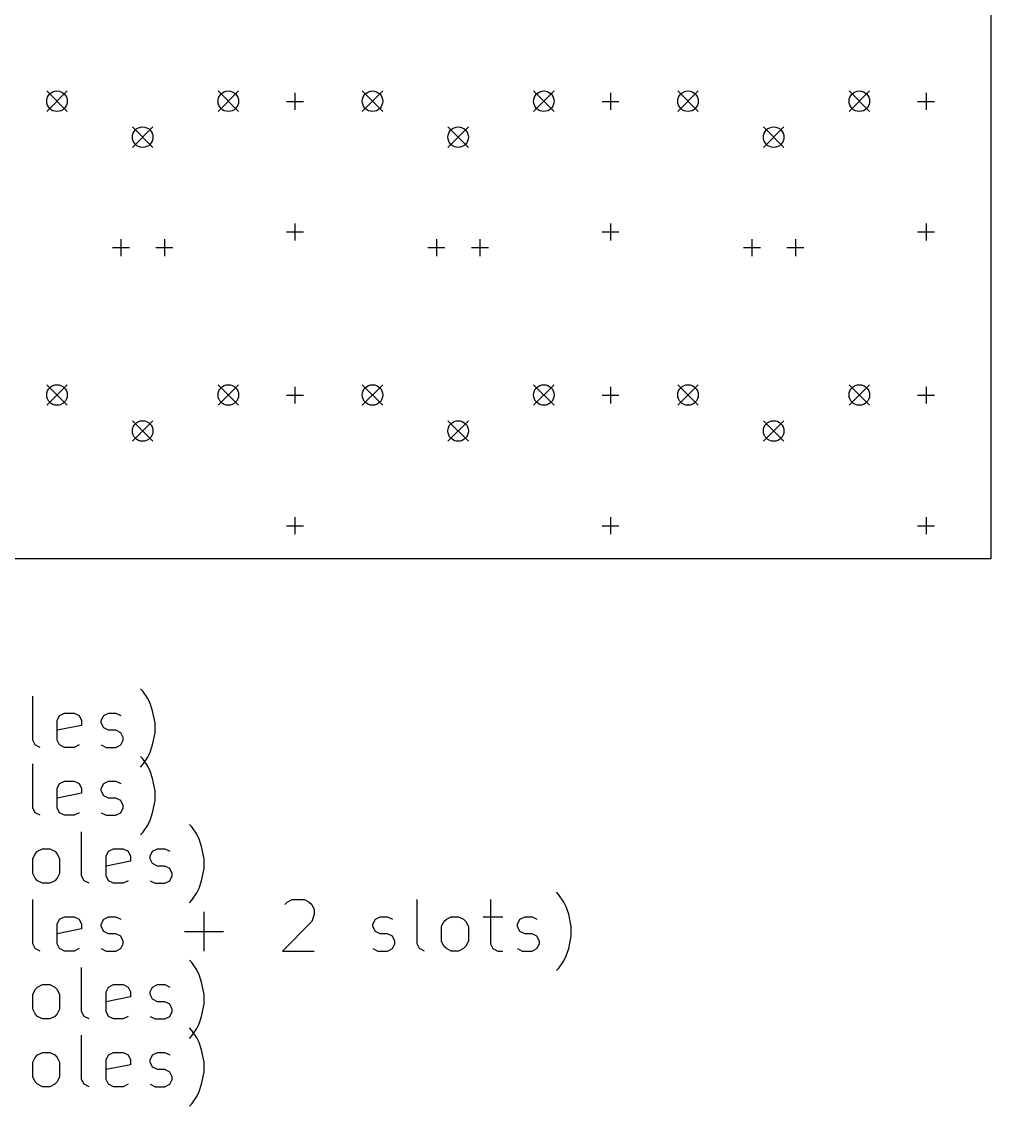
# Model space of a CAD drawing. Extents: x 19 to 135, y -149 to -23.
# Drawn here: x 78 to 134.6, y -149.4 to -86.2 of the extents above; entities that cross this region are included whole.
import ezdxf

# ---------------------------------------------------------------- set-up
doc = ezdxf.new("R2010")
doc.units = 0
doc.header["$MEASUREMENT"] = 0
doc.layers.add('BLACK', color=7, linetype='CONTINUOUS')

msp = doc.modelspace()

# ---------------------------------------------------------------- linework, layer by layer
at = {"layer": 'Black'}
for p, q in [((134.62, -117.475), (134.62, -22.86)), ((79.49, -90.195), (80.69, -91.395)), ((80.69, -90.195), (79.49, -91.395)), ((89.49, -90.195), (90.69, -91.395)), ((90.69, -90.195), (89.49, -91.395)), ((93.98, -90.3097), (93.98, -91.3003)), ((97.905, -90.195), (99.105, -91.395)), ((99.105, -90.195), (97.905, -91.395)), ((107.905, -90.195), (109.105, -91.395)), ((109.105, -90.195), (107.905, -91.395)), ((112.395, -90.3097), (112.395, -91.3003)), ((116.32, -90.195), (117.52, -91.395)), ((117.52, -90.195), (116.32, -91.395)), ((126.32, -90.195), (127.52, -91.395)), ((127.52, -90.195), (126.32, -91.395)), ((130.81, -90.3097), (130.81, -91.3003)), ((93.4847, -90.805), (94.4753, -90.805)), ((111.9, -90.805), (112.89, -90.805)), ((130.315, -90.805), (131.305, -90.805)), ((84.49, -92.295), (85.69, -93.495)), ((85.69, -92.295), (84.49, -93.495)), ((102.905, -92.295), (104.105, -93.495)), ((104.105, -92.295), (102.905, -93.495)), ((121.32, -92.295), (122.52, -93.495)), ((122.52, -92.295), (121.32, -93.495)), ((93.98, -97.9297), (93.98, -98.9203)), ((112.395, -97.9297), (112.395, -98.9203)), ((130.81, -97.9297), (130.81, -98.9203)), ((93.4847, -98.425), (94.4753, -98.425)), ((111.9, -98.425), (112.89, -98.425)), ((130.315, -98.425), (131.305, -98.425)), ((83.3247, -99.34), (84.3153, -99.34)), ((83.82, -98.8447), (83.82, -99.8353)), ((85.8647, -99.34), (86.8553, -99.34)), ((86.36, -98.8447), (86.36, -99.8353)), ((101.74, -99.34), (102.73, -99.34)), ((102.235, -98.8447), (102.235, -99.8353)), ((104.28, -99.34), (105.27, -99.34)), ((104.775, -98.8447), (104.775, -99.8353)), ((120.155, -99.34), (121.145, -99.34)), ((120.65, -98.8447), (120.65, -99.8353)), ((122.695, -99.34), (123.685, -99.34)), ((123.19, -98.8447), (123.19, -99.8353)), ((79.49, -107.34), (80.69, -108.54)), ((80.69, -107.34), (79.49, -108.54)), ((89.49, -107.34), (90.69, -108.54)), ((90.69, -107.34), (89.49, -108.54)), ((93.98, -107.455), (93.98, -108.445)), ((97.905, -107.34), (99.105, -108.54)), ((99.105, -107.34), (97.905, -108.54)), ((107.905, -107.34), (109.105, -108.54)), ((109.105, -107.34), (107.905, -108.54)), ((112.395, -107.455), (112.395, -108.445)), ((116.32, -107.34), (117.52, -108.54)), ((117.52, -107.34), (116.32, -108.54)), ((126.32, -107.34), (127.52, -108.54)), ((127.52, -107.34), (126.32, -108.54)), ((130.81, -107.455), (130.81, -108.445)), ((93.4847, -107.95), (94.4753, -107.95)), ((111.9, -107.95), (112.89, -107.95)), ((130.315, -107.95), (131.305, -107.95)), ((84.49, -109.44), (85.69, -110.64)), ((85.69, -109.44), (84.49, -110.64)), ((102.905, -109.44), (104.105, -110.64)), ((104.105, -109.44), (102.905, -110.64)), ((121.32, -109.44), (122.52, -110.64)), ((122.52, -109.44), (121.32, -110.64)), ((93.98, -115.075), (93.98, -116.065)), ((112.395, -115.075), (112.395, -116.065)), ((130.81, -115.075), (130.81, -116.065)), ((93.4847, -115.57), (94.4753, -115.57)), ((111.9, -115.57), (112.89, -115.57)), ((130.315, -115.57), (131.305, -115.57)), ((20.32, -117.475), (134.62, -117.475)), ((85.1021, -125.221), (84.9593, -125.079)), ((85.3879, -125.65), (85.1021, -125.221)), ((78.6736, -128.079), (78.6736, -125.507)), ((85.5307, -125.936), (85.3879, -125.65)), ((85.6736, -126.364), (85.5307, -125.936)), ((80.245, -126.65), (80.5307, -126.507)), ((80.5307, -126.507), (81.1021, -126.507)), ((81.1021, -126.507), (81.3879, -126.65)), ((82.8164, -126.65), (83.1021, -126.507)), ((83.1021, -126.507), (83.5307, -126.507)), ((83.5307, -126.507), (83.8164, -126.65)), ((85.8164, -127.079), (85.6736, -126.364)), ((80.1021, -126.936), (80.245, -126.65)), ((80.1021, -128.079), (80.1021, -126.936)), ((81.5307, -127.221), (80.1021, -127.507)), ((81.3879, -126.65), (81.5307, -126.936)), ((81.5307, -126.936), (81.5307, -127.221)), ((82.6736, -126.936), (82.8164, -126.65)), ((82.6736, -127.079), (82.6736, -126.936)), ((82.8164, -127.364), (82.6736, -127.079)), ((85.8164, -127.65), (85.8164, -127.079)), ((83.1021, -127.507), (82.8164, -127.364)), ((83.5307, -127.507), (83.1021, -127.507)), ((83.8164, -127.65), (83.5307, -127.507)), ((83.9593, -127.936), (83.8164, -127.65)), ((85.6736, -128.364), (85.8164, -127.65)), ((78.8164, -128.364), (78.6736, -128.079)), ((79.1021, -128.507), (78.8164, -128.364)), ((80.245, -128.364), (80.1021, -128.079)), ((80.5307, -128.507), (80.245, -128.364)), ((81.3879, -128.364), (81.1021, -128.507)), ((82.6736, -128.364), (82.9593, -128.507)), ((83.5307, -128.507), (83.8164, -128.364)), ((83.8164, -128.364), (83.9593, -128.079)), ((83.9593, -128.079), (83.9593, -127.936)), ((85.5307, -128.793), (85.6736, -128.364)), ((81.1021, -128.507), (80.5307, -128.507)), ((82.9593, -128.507), (83.5307, -128.507)), ((85.1021, -129.181), (84.9593, -129.039)), ((85.1021, -129.507), (85.3879, -129.079)), ((85.3879, -129.079), (85.5307, -128.793)), ((78.6736, -132.039), (78.6736, -129.467)), ((84.9593, -129.65), (85.1021, -129.507)), ((85.3879, -129.61), (85.1021, -129.181)), ((85.5307, -129.896), (85.3879, -129.61)), ((85.6736, -130.324), (85.5307, -129.896)), ((85.8164, -131.039), (85.6736, -130.324)), ((80.1021, -130.896), (80.245, -130.61)), ((80.1021, -132.039), (80.1021, -130.896)), ((80.245, -130.61), (80.5307, -130.467)), ((80.5307, -130.467), (81.1021, -130.467)), ((81.1021, -130.467), (81.3879, -130.61)), ((81.3879, -130.61), (81.5307, -130.896)), ((81.5307, -130.896), (81.5307, -131.181)), ((82.6736, -130.896), (82.8164, -130.61)), ((82.6736, -131.039), (82.6736, -130.896)), ((82.8164, -130.61), (83.1021, -130.467)), ((83.1021, -130.467), (83.5307, -130.467)), ((83.5307, -130.467), (83.8164, -130.61)), ((81.5307, -131.181), (80.1021, -131.467)), ((82.8164, -131.324), (82.6736, -131.039)), ((83.1021, -131.467), (82.8164, -131.324)), ((83.5307, -131.467), (83.1021, -131.467)), ((83.8164, -131.61), (83.5307, -131.467)), ((83.9593, -131.896), (83.8164, -131.61)), ((85.6736, -132.324), (85.8164, -131.61)), ((85.8164, -131.61), (85.8164, -131.039)), ((78.8164, -132.324), (78.6736, -132.039)), ((80.245, -132.324), (80.1021, -132.039)), ((83.8164, -132.324), (83.9593, -132.039)), ((83.9593, -132.039), (83.9593, -131.896)), ((79.1021, -132.467), (78.8164, -132.324)), ((80.5307, -132.467), (80.245, -132.324)), ((81.1021, -132.467), (80.5307, -132.467)), ((81.3879, -132.324), (81.1021, -132.467)), ((82.6736, -132.324), (82.9593, -132.467)), ((82.9593, -132.467), (83.5307, -132.467)), ((83.5307, -132.467), (83.8164, -132.324)), ((85.3879, -133.039), (85.5307, -132.753)), ((85.5307, -132.753), (85.6736, -132.324)), ((81.5307, -135.999), (81.5307, -133.427)), ((84.9593, -133.61), (85.1021, -133.467)), ((85.1021, -133.467), (85.3879, -133.039)), ((87.9593, -133.141), (87.8164, -132.999)), ((88.245, -133.57), (87.9593, -133.141)), ((88.3879, -133.856), (88.245, -133.57)), ((88.5307, -134.284), (88.3879, -133.856)), ((78.6736, -134.999), (78.8164, -134.713)), ((78.8164, -134.713), (78.9593, -134.57)), ((78.9593, -134.57), (79.245, -134.427)), ((79.245, -134.427), (79.6736, -134.427)), ((79.6736, -134.427), (79.9593, -134.57)), ((79.9593, -134.57), (80.1021, -134.713)), ((80.1021, -134.713), (80.245, -134.999)), ((82.9593, -134.856), (83.1021, -134.57)), ((83.1021, -134.57), (83.3879, -134.427)), ((83.3879, -134.427), (83.9593, -134.427)), ((83.9593, -134.427), (84.245, -134.57)), ((84.245, -134.57), (84.3879, -134.856)), ((85.5307, -134.856), (85.6736, -134.57)), ((85.6736, -134.57), (85.9593, -134.427)), ((85.9593, -134.427), (86.3879, -134.427)), ((86.3879, -134.427), (86.6736, -134.57)), ((88.6736, -134.999), (88.5307, -134.284)), ((78.6736, -135.856), (78.6736, -134.999)), ((80.245, -134.999), (80.245, -135.856)), ((82.9593, -135.999), (82.9593, -134.856)), ((84.3879, -135.141), (82.9593, -135.427)), ((84.3879, -134.856), (84.3879, -135.141)), ((85.5307, -134.999), (85.5307, -134.856)), ((85.6736, -135.284), (85.5307, -134.999)), ((85.9593, -135.427), (85.6736, -135.284)), ((86.3879, -135.427), (85.9593, -135.427)), ((86.6736, -135.57), (86.3879, -135.427)), ((88.6736, -135.57), (88.6736, -134.999)), ((78.8164, -136.141), (78.6736, -135.856)), ((80.245, -135.856), (80.1021, -136.141)), ((81.6736, -136.284), (81.5307, -135.999)), ((83.1021, -136.284), (82.9593, -135.999)), ((86.8164, -135.856), (86.6736, -135.57)), ((86.6736, -136.284), (86.8164, -135.999)), ((86.8164, -135.999), (86.8164, -135.856)), ((88.5307, -136.284), (88.6736, -135.57)), ((78.9593, -136.284), (78.8164, -136.141)), ((79.245, -136.427), (78.9593, -136.284)), ((79.6736, -136.427), (79.245, -136.427)), ((79.9593, -136.284), (79.6736, -136.427)), ((80.1021, -136.141), (79.9593, -136.284)), ((81.9593, -136.427), (81.6736, -136.284)), ((83.3879, -136.427), (83.1021, -136.284)), ((83.9593, -136.427), (83.3879, -136.427)), ((84.245, -136.284), (83.9593, -136.427)), ((85.5307, -136.284), (85.8164, -136.427)), ((85.8164, -136.427), (86.3879, -136.427)), ((86.3879, -136.427), (86.6736, -136.284)), ((88.245, -136.999), (88.3879, -136.713)), ((88.3879, -136.713), (88.5307, -136.284)), ((87.9593, -137.427), (88.245, -136.999)), ((109.388, -137.101), (109.245, -136.959)), ((109.674, -137.53), (109.388, -137.101)), ((78.6736, -139.959), (78.6736, -137.387)), ((87.8164, -137.57), (87.9593, -137.427)), ((93.3879, -137.673), (93.5307, -137.53)), ((93.5307, -137.53), (93.8164, -137.387)), ((93.8164, -137.387), (94.5307, -137.387)), ((94.5307, -137.387), (94.8164, -137.53)), ((94.8164, -137.53), (94.9593, -137.673)), ((94.9593, -137.673), (95.1021, -137.959)), ((95.1021, -137.959), (95.1021, -138.244)), ((101.102, -139.959), (101.102, -137.387)), ((105.388, -137.387), (105.388, -139.959)), ((109.816, -137.816), (109.674, -137.53)), ((109.959, -138.244), (109.816, -137.816)), ((80.1021, -138.816), (80.245, -138.53)), ((80.245, -138.53), (80.5307, -138.387)), ((80.5307, -138.387), (81.1021, -138.387)), ((81.1021, -138.387), (81.3879, -138.53)), ((81.3879, -138.53), (81.5307, -138.816)), ((82.6736, -138.816), (82.8164, -138.53)), ((82.8164, -138.53), (83.1021, -138.387)), ((83.1021, -138.387), (83.5307, -138.387)), ((83.5307, -138.387), (83.8164, -138.53)), ((88.6736, -140.387), (88.6736, -138.101)), ((95.1021, -138.244), (94.9593, -138.673)), ((98.5307, -138.816), (98.6736, -138.53)), ((98.6736, -138.53), (98.9593, -138.387)), ((98.9593, -138.387), (99.3879, -138.387)), ((99.3879, -138.387), (99.6736, -138.53)), ((102.674, -138.673), (102.816, -138.53)), ((102.816, -138.53), (103.102, -138.387)), ((103.102, -138.387), (103.531, -138.387)), ((103.531, -138.387), (103.816, -138.53)), ((103.816, -138.53), (103.959, -138.673)), ((104.959, -138.387), (106.102, -138.387)), ((106.959, -138.816), (107.102, -138.53)), ((107.102, -138.53), (107.388, -138.387)), ((107.388, -138.387), (107.816, -138.387)), ((107.816, -138.387), (108.102, -138.53)), ((110.102, -138.959), (109.959, -138.244)), ((80.1021, -139.959), (80.1021, -138.816)), ((81.5307, -139.101), (80.1021, -139.387)), ((81.5307, -138.816), (81.5307, -139.101)), ((82.6736, -138.959), (82.6736, -138.816)), ((82.8164, -139.244), (82.6736, -138.959)), ((83.1021, -139.387), (82.8164, -139.244)), ((87.5307, -139.244), (89.8164, -139.244)), ((94.9593, -138.673), (93.245, -140.387)), ((98.5307, -138.959), (98.5307, -138.816)), ((98.6736, -139.244), (98.5307, -138.959)), ((98.9593, -139.387), (98.6736, -139.244)), ((102.531, -138.959), (102.674, -138.673)), ((102.531, -139.816), (102.531, -138.959)), ((103.959, -138.673), (104.102, -138.959)), ((104.102, -138.959), (104.102, -139.816)), ((106.959, -138.959), (106.959, -138.816)), ((107.102, -139.244), (106.959, -138.959)), ((107.388, -139.387), (107.102, -139.244)), ((110.102, -139.53), (110.102, -138.959)), ((83.5307, -139.387), (83.1021, -139.387)), ((83.8164, -139.53), (83.5307, -139.387)), ((83.9593, -139.816), (83.8164, -139.53)), ((83.9593, -139.959), (83.9593, -139.816)), ((99.3879, -139.387), (98.9593, -139.387)), ((99.6736, -139.53), (99.3879, -139.387)), ((99.8164, -139.816), (99.6736, -139.53)), ((99.8164, -139.959), (99.8164, -139.816)), ((102.674, -140.101), (102.531, -139.816)), ((104.102, -139.816), (103.959, -140.101)), ((107.816, -139.387), (107.388, -139.387)), ((108.102, -139.53), (107.816, -139.387)), ((108.245, -139.816), (108.102, -139.53)), ((108.245, -139.959), (108.245, -139.816)), ((109.959, -140.244), (110.102, -139.53)), ((78.8164, -140.244), (78.6736, -139.959)), ((79.1021, -140.387), (78.8164, -140.244)), ((80.245, -140.244), (80.1021, -139.959)), ((80.5307, -140.387), (80.245, -140.244)), ((81.1021, -140.387), (80.5307, -140.387)), ((81.3879, -140.244), (81.1021, -140.387)), ((82.6736, -140.244), (82.9593, -140.387)), ((82.9593, -140.387), (83.5307, -140.387)), ((83.5307, -140.387), (83.8164, -140.244)), ((83.8164, -140.244), (83.9593, -139.959)), ((93.245, -140.387), (95.1021, -140.387)), ((98.5307, -140.244), (98.8164, -140.387)), ((98.8164, -140.387), (99.3879, -140.387)), ((99.3879, -140.387), (99.6736, -140.244)), ((99.6736, -140.244), (99.8164, -139.959)), ((101.245, -140.244), (101.102, -139.959)), ((101.531, -140.387), (101.245, -140.244)), ((102.816, -140.244), (102.674, -140.101)), ((103.102, -140.387), (102.816, -140.244)), ((103.531, -140.387), (103.102, -140.387)), ((103.816, -140.244), (103.531, -140.387)), ((103.959, -140.101), (103.816, -140.244)), ((105.388, -139.959), (105.531, -140.244)), ((105.531, -140.244), (105.816, -140.387)), ((105.816, -140.387), (106.102, -140.387)), ((106.959, -140.244), (107.245, -140.387)), ((107.245, -140.387), (107.816, -140.387)), ((107.816, -140.387), (108.102, -140.244)), ((108.102, -140.244), (108.245, -139.959)), ((109.816, -140.673), (109.959, -140.244)), ((87.9593, -141.061), (87.8164, -140.919)), ((88.245, -141.49), (87.9593, -141.061)), ((109.388, -141.387), (109.674, -140.959)), ((109.674, -140.959), (109.816, -140.673)), ((81.5307, -143.919), (81.5307, -141.347)), ((88.3879, -141.776), (88.245, -141.49)), ((88.5307, -142.204), (88.3879, -141.776)), ((109.245, -141.53), (109.388, -141.387)), ((78.9593, -142.49), (79.245, -142.347)), ((79.245, -142.347), (79.6736, -142.347)), ((79.6736, -142.347), (79.9593, -142.49)), ((83.1021, -142.49), (83.3879, -142.347)), ((83.3879, -142.347), (83.9593, -142.347)), ((83.9593, -142.347), (84.245, -142.49)), ((85.6736, -142.49), (85.9593, -142.347)), ((85.9593, -142.347), (86.3879, -142.347)), ((86.3879, -142.347), (86.6736, -142.49)), ((88.6736, -142.919), (88.5307, -142.204)), ((78.6736, -142.919), (78.8164, -142.633)), ((78.6736, -143.776), (78.6736, -142.919)), ((78.8164, -142.633), (78.9593, -142.49)), ((79.9593, -142.49), (80.1021, -142.633)), ((80.1021, -142.633), (80.245, -142.919)), ((80.245, -142.919), (80.245, -143.776)), ((82.9593, -142.776), (83.1021, -142.49)), ((82.9593, -143.919), (82.9593, -142.776)), ((84.245, -142.49), (84.3879, -142.776)), ((84.3879, -142.776), (84.3879, -143.061)), ((85.5307, -142.776), (85.6736, -142.49)), ((85.5307, -142.919), (85.5307, -142.776)), ((85.6736, -143.204), (85.5307, -142.919)), ((88.6736, -143.49), (88.6736, -142.919)), ((84.3879, -143.061), (82.9593, -143.347)), ((85.9593, -143.347), (85.6736, -143.204)), ((86.3879, -143.347), (85.9593, -143.347)), ((86.6736, -143.49), (86.3879, -143.347)), ((86.8164, -143.776), (86.6736, -143.49)), ((88.5307, -144.204), (88.6736, -143.49)), ((78.8164, -144.061), (78.6736, -143.776)), ((78.9593, -144.204), (78.8164, -144.061)), ((79.245, -144.347), (78.9593, -144.204)), ((79.9593, -144.204), (79.6736, -144.347)), ((80.1021, -144.061), (79.9593, -144.204)), ((80.245, -143.776), (80.1021, -144.061)), ((81.6736, -144.204), (81.5307, -143.919)), ((81.9593, -144.347), (81.6736, -144.204)), ((83.1021, -144.204), (82.9593, -143.919)), ((83.3879, -144.347), (83.1021, -144.204)), ((84.245, -144.204), (83.9593, -144.347)), ((85.5307, -144.204), (85.8164, -144.347)), ((86.3879, -144.347), (86.6736, -144.204)), ((86.6736, -144.204), (86.8164, -143.919)), ((86.8164, -143.919), (86.8164, -143.776)), ((88.3879, -144.633), (88.5307, -144.204)), ((79.6736, -144.347), (79.245, -144.347)), ((83.9593, -144.347), (83.3879, -144.347)), ((85.8164, -144.347), (86.3879, -144.347)), ((87.9593, -145.021), (87.8164, -144.879)), ((87.9593, -145.347), (88.245, -144.919)), ((88.245, -144.919), (88.3879, -144.633)), ((81.5307, -147.879), (81.5307, -145.307)), ((87.8164, -145.49), (87.9593, -145.347)), ((88.245, -145.45), (87.9593, -145.021)), ((88.3879, -145.736), (88.245, -145.45)), ((88.5307, -146.164), (88.3879, -145.736)), ((88.6736, -146.879), (88.5307, -146.164)), ((78.6736, -146.879), (78.8164, -146.593)), ((78.8164, -146.593), (78.9593, -146.45)), ((78.9593, -146.45), (79.245, -146.307)), ((79.245, -146.307), (79.6736, -146.307)), ((79.6736, -146.307), (79.9593, -146.45)), ((79.9593, -146.45), (80.1021, -146.593)), ((80.1021, -146.593), (80.245, -146.879)), ((82.9593, -146.736), (83.1021, -146.45)), ((82.9593, -147.879), (82.9593, -146.736)), ((83.1021, -146.45), (83.3879, -146.307)), ((83.3879, -146.307), (83.9593, -146.307)), ((83.9593, -146.307), (84.245, -146.45)), ((84.245, -146.45), (84.3879, -146.736)), ((84.3879, -146.736), (84.3879, -147.021)), ((85.5307, -146.736), (85.6736, -146.45)), ((85.5307, -146.879), (85.5307, -146.736)), ((85.6736, -146.45), (85.9593, -146.307)), ((85.9593, -146.307), (86.3879, -146.307)), ((86.3879, -146.307), (86.6736, -146.45)), ((78.6736, -147.736), (78.6736, -146.879)), ((80.245, -146.879), (80.245, -147.736)), ((84.3879, -147.021), (82.9593, -147.307)), ((85.6736, -147.164), (85.5307, -146.879)), ((85.9593, -147.307), (85.6736, -147.164)), ((86.3879, -147.307), (85.9593, -147.307)), ((86.6736, -147.45), (86.3879, -147.307)), ((86.8164, -147.736), (86.6736, -147.45)), ((88.5307, -148.164), (88.6736, -147.45)), ((88.6736, -147.45), (88.6736, -146.879)), ((78.8164, -148.021), (78.6736, -147.736)), ((78.9593, -148.164), (78.8164, -148.021)), ((80.1021, -148.021), (79.9593, -148.164)), ((80.245, -147.736), (80.1021, -148.021)), ((81.6736, -148.164), (81.5307, -147.879)), ((83.1021, -148.164), (82.9593, -147.879)), ((86.6736, -148.164), (86.8164, -147.879)), ((86.8164, -147.879), (86.8164, -147.736)), ((79.245, -148.307), (78.9593, -148.164)), ((79.6736, -148.307), (79.245, -148.307)), ((79.9593, -148.164), (79.6736, -148.307)), ((81.9593, -148.307), (81.6736, -148.164)), ((83.3879, -148.307), (83.1021, -148.164)), ((83.9593, -148.307), (83.3879, -148.307)), ((84.245, -148.164), (83.9593, -148.307)), ((85.5307, -148.164), (85.8164, -148.307)), ((85.8164, -148.307), (86.3879, -148.307)), ((86.3879, -148.307), (86.6736, -148.164)), ((88.245, -148.879), (88.3879, -148.593)), ((88.3879, -148.593), (88.5307, -148.164)), ((87.8164, -149.45), (87.9593, -149.307)), ((87.9593, -149.307), (88.245, -148.879))]:
    msp.add_line(p, q, dxfattribs=at)
for centre in [(80.09, -90.795), (90.09, -90.795), (98.505, -90.795), (108.505, -90.795), (116.92, -90.795), (126.92, -90.795), (85.09, -92.895), (103.505, -92.895), (121.92, -92.895), (80.09, -107.94), (90.09, -107.94), (98.505, -107.94), (108.505, -107.94), (116.92, -107.94), (126.92, -107.94), (85.09, -110.04), (103.505, -110.04), (121.92, -110.04)]:
    msp.add_circle(centre, 0.6, dxfattribs=at)

doc.saveas('drawing.dxf')
